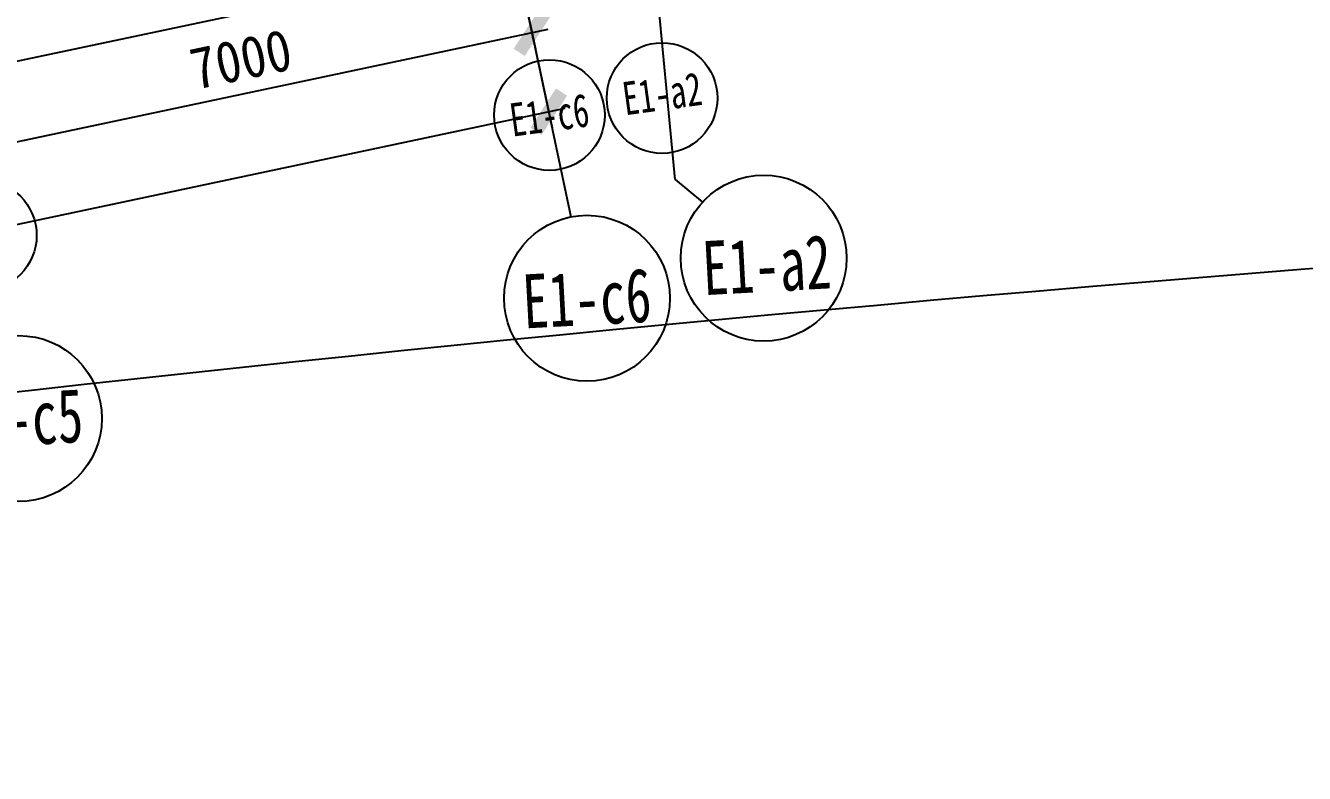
# Model space of a CAD drawing. Header units: millimetres. Extents: x 347599 to 1495443, y -100002 to 152717.
# Drawn here: x 1361493 to 1376909, y -1634 to 7380 of the extents above; entities that cross this region are included whole.
import ezdxf
from ezdxf.enums import TextEntityAlignment as Align

# ---------------------------------------------------------------- set-up
doc = ezdxf.new("R2010")
doc.units = ezdxf.units.MM
doc.header["$LTSCALE"] = 1000
doc.header["$PDMODE"] = 1
doc.linetypes.add('E-RG-1F$0$$0$DOTE', pattern=[2.42, 2, -0.2, 0.02, -0.2])
doc.layers.get('0').update_dxf_attribs({"linetype": 'CONTINUOUS'})
doc.layers.get('Defpoints').update_dxf_attribs({"linetype": 'CONTINUOUS'})
for name, color, linetype in [('A—文字索引', 40, 'CONTINUOUS'), ('A—楼梯、电梯、栏杆', 50, 'CONTINUOUS'), ('A—轴线、尺寸', 1, 'CONTINUOUS'), ('轴线100', 1, 'CONTINUOUS')]:
    doc.layers.add(name, color=color, linetype=linetype)
doc.styles.add('ARIAL', font='simhei.ttf', dxfattribs={"width": 0.9})
doc.dimstyles.new('200', dxfattribs={"dimscale": 200, "dimtxt": 2.5, "dimasz": 2, "dimexe": 1, "dimexo": 1, "dimgap": 0.8, "dimtad": 1, "dimdec": 0, "dimdsep": 46, "dimtxsty": 'ARIAL', "dimblk1": 'ARCHTICK', "dimblk2": 'ARCHTICK', "dimsah": 1, "dimcen": -0.9, "dimdle": 1, "dimclrd": 256, "dimclre": 256, "dimclrt": 40, "dimaunit": 1, "dimadec": 0, "dimazin": 0, "dimtfac": 0.35, "dimtdec": 0, "dimtix": 1, "dimtmove": 2, "dimatfit": 3, "dimldrblk": 'ARCHTICK', "dimfxl": 0, "dimtvp": 0.8, "dimtolj": 1, "dimtzin": 0, "dimarcsym": 0})
doc.dimstyles.new('副本 100', dxfattribs={"dimscale": 100, "dimtxt": 2.5, "dimasz": 2, "dimexe": 1, "dimexo": 1, "dimgap": 0.8, "dimtad": 1, "dimdec": 0, "dimdsep": 46, "dimtxsty": 'ARIAL', "dimblk1": 'ARCHTICK', "dimblk2": 'ARCHTICK', "dimsah": 1, "dimcen": -0.9, "dimdle": 1, "dimclrd": 256, "dimclre": 256, "dimclrt": 40, "dimaunit": 1, "dimadec": 0, "dimazin": 0, "dimtfac": 0.35, "dimtdec": 0, "dimtix": 1, "dimtmove": 2, "dimatfit": 3, "dimldrblk": 'ARCHTICK', "dimfxl": 0, "dimtvp": 0.8, "dimtolj": 1, "dimtzin": 0, "dimarcsym": 0})

# ---------------------------------------------------------------- blocks, each defined once
blk = doc.blocks.new('_ArchTick')
at = {"color": 0, "linetype": 'ByBlock', "const_width": 0.4}
blk.add_lwpolyline([(-0.5, -0.5), (0.5, 0.5)], dxfattribs=at)
blk = doc.blocks.new('*D282')
at = {"layer": 'A—轴线、尺寸', "linetype": 'ByBlock', "lineweight": -2}
for p, q in [((1366498, 12491), (1367841, 6146)), ((1338890, 7710), (1340448, 347)), ((1340211, 502), (1367996, 6383))]:
    blk.add_line(p, q, dxfattribs=at)
at = {"layer": 'Defpoints', "color": 0, "linetype": 'ByBlock'}
for p in [(1366457, 12687), (1338848, 7905), (1367800, 6342)]:
    blk.add_point(p, dxfattribs=at)
at = {"layer": 'A—轴线、尺寸', "linetype": 'ByBlock', "lineweight": -2, "xscale": 400, "yscale": 400, "zscale": 400}
for p, rotation in [((1367800, 6342), 11.95264843799135), ((1340407, 543), 191.9526484379913)]:
    blk.add_blockref('_ArchTick', p, dxfattribs=dict(at, rotation=rotation))
at = {"layer": 'A—轴线、尺寸', "color": 40, "linetype": 'ByBlock', "insert": (1354018, 3846), "char_height": 500, "attachment_point": 5, "rotation": 11.9526, "style": 'ARIAL'}
blk.add_mtext('\\A1;28000', dxfattribs=at)
blk = doc.blocks.new('*D328')
at = {"layer": 'A—轴线、尺寸', "linetype": 'ByBlock', "lineweight": -2}
for p, q in [((1366457, 12687), (1367640, 7099)), ((1359544, 11543), (1360791, 5649)), ((1360554, 5803), (1367794, 7336))]:
    blk.add_line(p, q, dxfattribs=at)
at = {"layer": 'Defpoints', "color": 0, "linetype": 'ByBlock'}
for p in [(1366415, 12882), (1359502, 11739), (1367598, 7294)]:
    blk.add_point(p, dxfattribs=at)
at = {"layer": 'A—轴线、尺寸', "linetype": 'ByBlock', "lineweight": -2, "xscale": 400, "yscale": 400, "zscale": 400}
for p, rotation in [((1367598, 7294), 11.95264843799135), ((1360750, 5845), 191.9526484379913)]:
    blk.add_blockref('_ArchTick', p, dxfattribs=dict(at, rotation=rotation))
at = {"layer": 'A—轴线、尺寸', "color": 40, "linetype": 'ByBlock', "insert": (1364089, 6973), "char_height": 500, "attachment_point": 5, "rotation": 11.9526, "style": 'ARIAL'}
blk.add_mtext('\\A1;7000', dxfattribs=at)
blk = doc.blocks.new('*D528')
at = {"layer": 'Defpoints', "color": 0, "linetype": 'Continuous'}
for p in [(1366058, 14570), (1338450, 9788), (1367401, 8225)]:
    blk.add_point(p, dxfattribs=at)
at = {"layer": '轴线100', "linetype": 'Continuous', "lineweight": -2}
for p, q in [((1366079, 14472), (1367422, 8127)), ((1338471, 9690), (1340029, 2328)), ((1339911, 2405), (1367499, 8245))]:
    blk.add_line(p, q, dxfattribs=at)
at = {"layer": '轴线100', "linetype": 'Continuous', "lineweight": -2, "xscale": 200, "yscale": 200, "zscale": 200}
for p, rotation in [((1367401, 8225), 11.95264843837669), ((1340008, 2426), 191.9526484383767)]:
    blk.add_blockref('_ArchTick', p, dxfattribs=dict(at, rotation=rotation))
at = {"layer": '轴线100', "color": 40, "linetype": 'Continuous', "insert": (1353657, 5552), "char_height": 300, "attachment_point": 5, "rotation": 11.9526, "style": 'ARIAL'}
blk.add_mtext('\\A1;28000', dxfattribs=at)

msp = doc.modelspace()

# ---------------------------------------------------------------- linework, layer by layer
at = {"layer": 'A—楼梯、电梯、栏杆'}
msp.add_arc((1414285.7, -470051.1), 475962.8, 90.344669, 100.215985, dxfattribs=at)
at = {"layer": 'A—轴线、尺寸', "linetype": 'E-RG-1F$0$$0$DOTE'}
for p, q in [((1368069.1, 5070.1), (1347156.8, 103856.2)), ((1369322.2, 5523.8), (1366383.9, 36591)), ((1369322.2, 5523.8), (1369653.8, 5252))]:
    msp.add_line(p, q, dxfattribs=at)
at = {"layer": 'A—轴线、尺寸', "linetype": 'ByBlock'}
for centre in [(1370390.9, 4576.3), (1368260.5, 4093.4), (1361412.2, 2643.6)]:
    msp.add_circle(centre, 1000, dxfattribs=at)
at = {"layer": '轴线100', "linetype": 'E-RG-1F$0$$0$DOTE'}
for p, q in [((1367670.5, 6953), (1347156.8, 103856.2)), ((1369166.2, 7173.4), (1366383.9, 36591))]:
    msp.add_line(p, q, dxfattribs=at)
at = {"layer": '轴线100', "linetype": 'ByBlock'}
for centre in [(1369166.2, 6506.7), (1367808.6, 6300.8), (1360960.4, 4851)]:
    msp.add_circle(centre, 666.7, dxfattribs=at)

# ---------------------------------------------------------------- texts
at = {"layer": 'A—文字索引', "style": 'ARIAL', "width": 0.7}
for s, p in [('E1-a2', (1370427.7, 4496.9)), ('E1-c6', (1368260, 4095.5)), ('E1-c5', (1361411.8, 2645.7))]:
    msp.add_text(s, height=650, rotation=3.10524, dxfattribs=at).set_placement(p, align=Align.MIDDLE_CENTER)
at = {"layer": '轴线100', "color": 40, "style": 'ARIAL', "width": 0.7}
for s, p in [('E1-a2', (1369167.1, 6560.8)), ('E1-c6', (1367808, 6303.6))]:
    msp.add_text(s, height=400, rotation=7.78334, dxfattribs=at).set_placement(p, align=Align.MIDDLE_CENTER)

# ---------------------------------------------------------------- dimensions: what is measured, and where the dimension line sits
at = {"layer": 'A—轴线、尺寸', "linetype": 'ByBlock'}
for base, p1, p2, picture, middle in [((1367598.3, 7294.2), (1359502.2, 11739.2), (1366415.3, 12882.4), '*D328', (1364088.7, 6973.2)), ((1367799.9, 6341.9), (1338848.4, 7905.2), (1366456.7, 12686.8), '*D282', (1354017.9, 3846.3))]:
    dim = msp.add_linear_dim(base=base, p1=p1, p2=p2, angle=11.95265, dimstyle='200', dxfattribs=at)
    dim.commit()
    dim.dimension.update_dxf_attribs({"geometry": picture, "text_midpoint": middle})
at = {"layer": '轴线100', "linetype": 'Continuous'}
dim = msp.add_linear_dim(base=(1367401.3, 8224.8), p1=(1338449.9, 9788), p2=(1366058.1, 14569.6), angle=11.95265, dimstyle='副本 100', override={"dimtxt": 3}, dxfattribs=at)
dim.commit()
dim.dimension.update_dxf_attribs({"geometry": '*D528', "text_midpoint": (1353656.9, 5552)})

doc.saveas('drawing.dxf')
